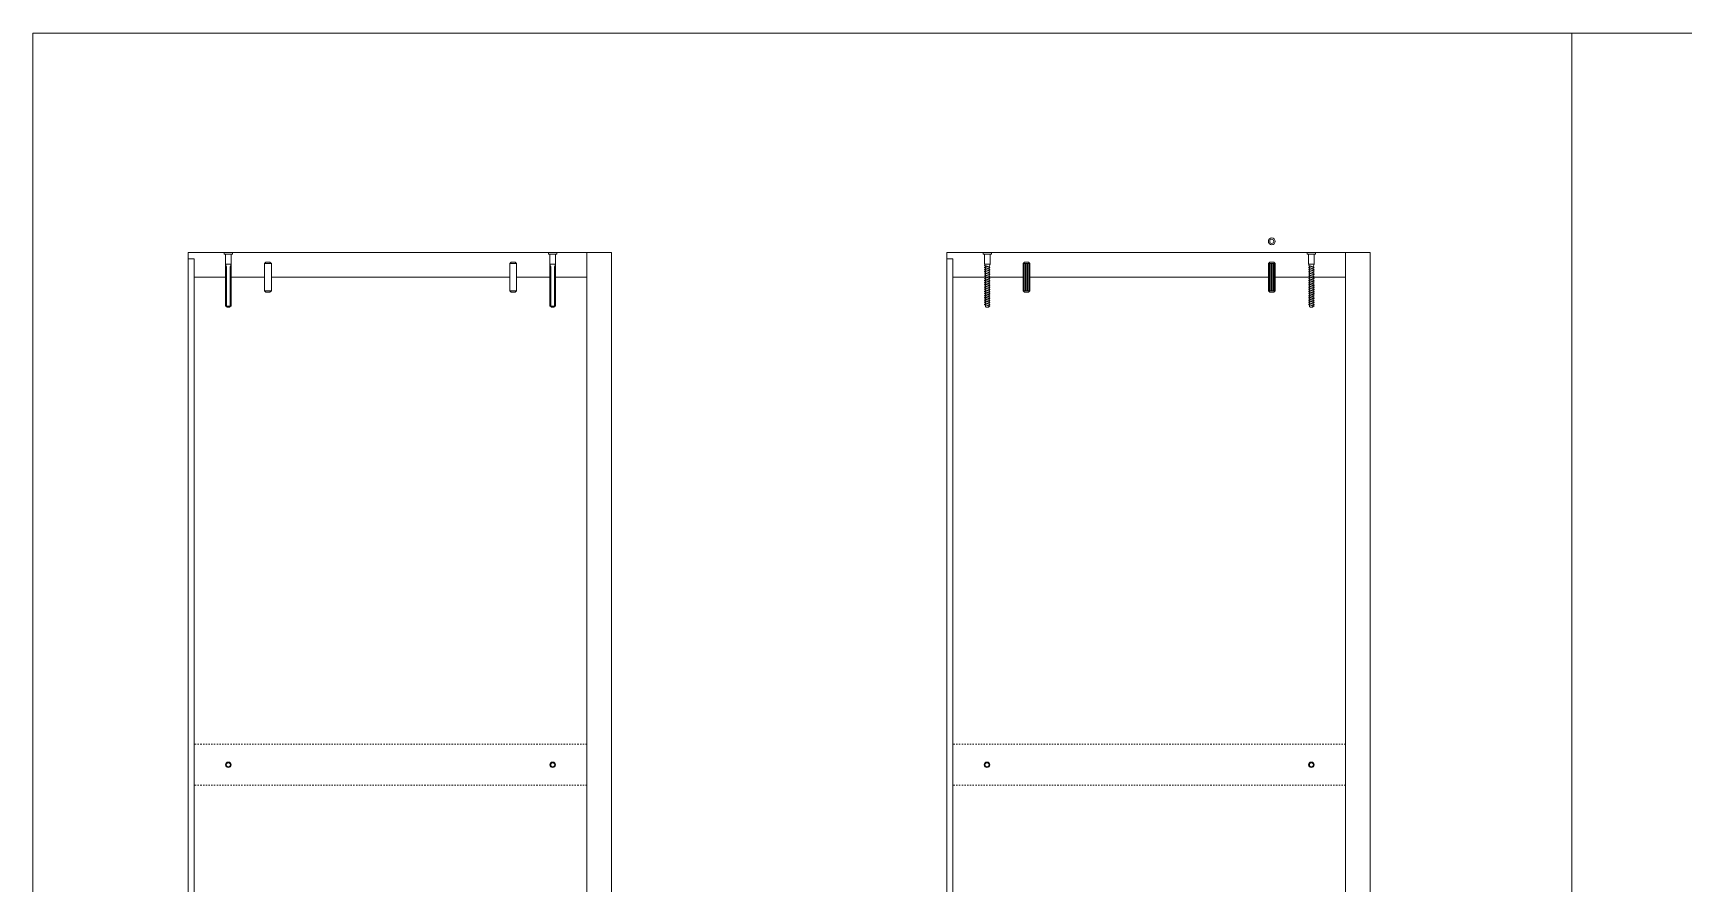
# Model space of a CAD drawing. Header units: centimetres. Extents: x -1165 to 380, y -206 to 683.
# Drawn here: x -688 to -567.2, y -20.2 to 42.1 of the extents above; entities that cross this region are included whole.
import ezdxf

# ---------------------------------------------------------------- set-up
doc = ezdxf.new("R2010")
doc.units = ezdxf.units.CM
doc.header["$MEASUREMENT"] = 0
doc.linetypes.add('Linee Nascoste 2', pattern=[0.015, 0.01, -0.005])
for name, color, linetype, lineweight in [('0_Num_Penna__6', 6, 'Continuous', 18), ('A-FURN_Num_Penna__252_Num_Penna__252_Num_Penna__3_Num_Penna__252_Num_Penna__252_Num_Penna__252_Num_Penna__252_Num_Penna__252_Num_Penna__252_Num_Penna__252_Num_Penna__252_Num_Penna__252_Num_Penna__252_Num_Penna__252_Num_Penna__240', 240, 'Continuous', 18), ('A-FURN_Num_Penna__252_Num_Penna__252_Num_Penna__3_Num_Penna__252_Num_Penna__252_Num_Penna__252_Num_Penna__252_Num_Penna__252_Num_Penna__252_Num_Penna__252_Num_Penna__252_Num_Penna__252_Num_Penna__252_Num_Penna__252_Num_Penna__5', 5, 'Continuous', 18), ('A-FURN_Num_Penna__252_Num_Penna__252_Num_Penna__3_Num_Penna__252_Num_Penna__252_Num_Penna__252_Num_Penna__252_Num_Penna__252_Num_Penna__252_Num_Penna__252_Num_Penna__252_Num_Penna__252_Num_Penna__252_Num_Penna__252_Num_Penna__6', 6, 'Continuous', 18), ('A-SECT-PATT_Num_Penna__6_Num_Penna__6_Num_Penna__6_Num_Penna__6_Num_Penna__6_Num_Penna__6_Num_Penna__6_Num_Penna__6_Num_Penna__6_Num_Penna__6_Num_Penna__6_Num_Penna__6_Num_Penna__6_Num_Penna__6', 6, 'Continuous', 18), ('PDF16_Geometry_Num_Penna__6_Num_Penna__6_Num_Penna__6_Num_Penna__6_Num_Penna__6_Num_Penna__6_Num_Penna__6_Num_Penna__6_Num_Penna__6_Num_Penna__6_Num_Penna__6_Num_Penna__6_Num_Penna__6_Num_Penna__6', 6, 'Continuous', 18), ('PDF22_Geometry_Num_Penna__1_Num_Penna__255_Num_Penna__3_Num_Penna__3_Num_Penna__5', 5, 'Continuous', 18), ('PDF22_Geometry_Num_Penna__1_Num_Penna__255_Num_Penna__5_Num_Penna__5_Num_Penna__5', 5, 'Continuous', 18), ('PDF22_Geometry_Num_Penna__1_Num_Penna__255_Num_Penna__5_Num_Penna__5_Num_Penna__6', 6, 'Continuous', 18), ('PDF2_Geometry_Num_Penna__7_Num_Penna__7_Num_Penna__7_Num_Penna__7_Num_Penna__7_Num_Penna__7_Num_Penna__7_Num_Penna__5', 5, 'Continuous', 18), ('PDF2_Geometry_Num_Penna__7_Num_Penna__7_Num_Penna__7_Num_Penna__7_Num_Penna__7_Num_Penna__7_Num_Penna__7_Num_Penna__6', 6, 'Continuous', 18), ('VITE_Num_Penna__5', 5, 'Continuous', 18)]:
    doc.layers.add(name, color=color, linetype=linetype, lineweight=lineweight)

msp = doc.modelspace()

# ---------------------------------------------------------------- linework, layer by layer
at = {"layer": '0_Num_Penna__6', "color": 6, "linetype": 'Continuous', "lineweight": 18}
for p, q in [((-671.08, 25.2), (-670.98, 25.3)), ((-670.98, 25.3), (-670.68, 25.3)), ((-670.58, 25.2), (-670.68, 25.3)), ((-653.13, 25.2), (-653.03, 25.3)), ((-653.03, 25.3), (-652.73, 25.3)), ((-652.63, 25.2), (-652.73, 25.3)), ((-615.54, 25.2), (-615.44, 25.3)), ((-615.44, 25.3), (-615.14, 25.3)), ((-615.04, 25.2), (-615.14, 25.3)), ((-597.59, 25.2), (-597.49, 25.3)), ((-597.49, 25.3), (-597.19, 25.3)), ((-597.09, 25.2), (-597.19, 25.3)), ((-671.08, 23.2), (-670.98, 23.1)), ((-670.98, 23.1), (-670.68, 23.1)), ((-670.58, 23.2), (-670.68, 23.1)), ((-653.13, 23.2), (-653.03, 23.1)), ((-653.03, 23.1), (-652.73, 23.1)), ((-652.63, 23.2), (-652.73, 23.1)), ((-615.54, 23.2), (-615.44, 23.1)), ((-615.44, 23.1), (-615.14, 23.1)), ((-615.04, 23.2), (-615.14, 23.1)), ((-597.59, 23.2), (-597.49, 23.1)), ((-597.49, 23.1), (-597.19, 23.1)), ((-597.09, 23.2), (-597.19, 23.1))]:
    msp.add_line(p, q, dxfattribs=at)
at = {"layer": 'A-FURN_Num_Penna__252_Num_Penna__252_Num_Penna__3_Num_Penna__252_Num_Penna__252_Num_Penna__252_Num_Penna__252_Num_Penna__252_Num_Penna__252_Num_Penna__252_Num_Penna__252_Num_Penna__252_Num_Penna__252_Num_Penna__252_Num_Penna__240', "color": 240, "linetype": 'Continuous', "lineweight": 18}
for p, q in [((-688.03, 42.07), (-575.38, 42.07)), ((-688.03, -70.58), (-688.03, 42.07)), ((-575.38, 42.07), (-575.38, -70.58)), ((-575.38, 42.07), (-377.38, 42.07))]:
    msp.add_line(p, q, dxfattribs=at)
at = {"layer": 'A-FURN_Num_Penna__252_Num_Penna__252_Num_Penna__3_Num_Penna__252_Num_Penna__252_Num_Penna__252_Num_Penna__252_Num_Penna__252_Num_Penna__252_Num_Penna__252_Num_Penna__252_Num_Penna__252_Num_Penna__252_Num_Penna__252_Num_Penna__5', "color": 5, "linetype": 'Continuous', "lineweight": 18}
for p, q in [((-674.03, 26), (-673.43, 26)), ((-673.94, 25.88), (-673.53, 25.88)), ((-649.68, 26), (-650.28, 26)), ((-649.78, 25.88), (-650.19, 25.88)), ((-617.87, 26), (-618.47, 26)), ((-618.37, 25.88), (-617.96, 25.88)), ((-594.14, 26), (-594.74, 26)), ((-594.64, 25.88), (-594.23, 25.88)), ((-673.94, 25.16), (-673.53, 25.16)), ((-673.86, 22.07), (-673.86, 24.95)), ((-673.6, 24.95), (-673.6, 22.07)), ((-649.78, 25.16), (-650.19, 25.16)), ((-650.11, 24.95), (-650.11, 22.07)), ((-649.85, 22.07), (-649.85, 24.95)), ((-618.3, 25.16), (-618.37, 25.16)), ((-618.33, 25.04), (-618.03, 24.95)), ((-618.03, 24.92), (-618.32, 25.01)), ((-617.96, 25.16), (-618.3, 25.16)), ((-618.3, 24.9), (-618.03, 24.81)), ((-618.03, 24.79), (-618.3, 24.87)), ((-618.3, 24.76), (-618.03, 24.68)), ((-618.03, 24.65), (-618.3, 24.73)), ((-618.3, 24.62), (-618.03, 24.54)), ((-618.03, 24.52), (-618.3, 24.6)), ((-618.3, 24.49), (-618.03, 24.41)), ((-618.03, 24.38), (-618.3, 24.46)), ((-618.3, 24.35), (-618.03, 24.27)), ((-618.03, 24.25), (-618.3, 24.33)), ((-618.3, 24.22), (-618.03, 24.14)), ((-618.03, 24.11), (-618.3, 24.19)), ((-594.57, 25.16), (-594.64, 25.16)), ((-594.6, 25.04), (-594.31, 24.95)), ((-594.31, 24.92), (-594.59, 25.01)), ((-594.23, 25.16), (-594.57, 25.16)), ((-594.57, 24.9), (-594.31, 24.81)), ((-594.31, 24.79), (-594.57, 24.87)), ((-594.57, 24.76), (-594.31, 24.68)), ((-594.31, 24.65), (-594.57, 24.73)), ((-594.57, 24.62), (-594.31, 24.54)), ((-594.31, 24.52), (-594.57, 24.6)), ((-594.57, 24.49), (-594.31, 24.41)), ((-594.31, 24.38), (-594.57, 24.46)), ((-594.57, 24.35), (-594.31, 24.27)), ((-594.31, 24.25), (-594.57, 24.33)), ((-594.57, 24.22), (-594.31, 24.14)), ((-594.31, 24.11), (-594.57, 24.19)), ((-618.3, 24.08), (-618.03, 24)), ((-618.03, 23.98), (-618.3, 24.06)), ((-618.3, 23.95), (-618.03, 23.87)), ((-618.03, 23.84), (-618.3, 23.92)), ((-618.3, 23.81), (-618.03, 23.73)), ((-618.03, 23.7), (-618.3, 23.79)), ((-618.3, 23.68), (-618.03, 23.6)), ((-618.03, 23.57), (-618.3, 23.65)), ((-618.3, 23.54), (-618.03, 23.46)), ((-618.03, 23.43), (-618.3, 23.51)), ((-618.3, 23.41), (-618.03, 23.33)), ((-618.03, 23.3), (-618.3, 23.38)), ((-618.3, 23.27), (-618.03, 23.19)), ((-618.03, 23.16), (-618.3, 23.24)), ((-618.3, 23.14), (-618.03, 23.06)), ((-618.03, 23.03), (-618.3, 23.11)), ((-618.3, 23), (-618.03, 22.92)), ((-618.03, 22.89), (-618.3, 22.97)), ((-594.57, 24.08), (-594.31, 24)), ((-594.31, 23.98), (-594.57, 24.06)), ((-594.57, 23.95), (-594.31, 23.87)), ((-594.31, 23.84), (-594.57, 23.92)), ((-594.57, 23.81), (-594.31, 23.73)), ((-594.31, 23.7), (-594.57, 23.79)), ((-594.57, 23.68), (-594.31, 23.6)), ((-594.31, 23.57), (-594.57, 23.65)), ((-594.57, 23.54), (-594.31, 23.46)), ((-594.31, 23.43), (-594.57, 23.51)), ((-594.57, 23.41), (-594.31, 23.33)), ((-594.31, 23.3), (-594.57, 23.38)), ((-594.57, 23.27), (-594.31, 23.19)), ((-594.31, 23.16), (-594.57, 23.24)), ((-594.57, 23.14), (-594.31, 23.06)), ((-594.31, 23.03), (-594.57, 23.11)), ((-594.57, 23), (-594.31, 22.92)), ((-594.31, 22.89), (-594.57, 22.97)), ((-673.86, 22.07), (-673.6, 22.07)), ((-649.85, 22.07), (-650.11, 22.07)), ((-618.3, 22.87), (-618.03, 22.79)), ((-618.03, 22.76), (-618.3, 22.84)), ((-618.3, 22.73), (-618.03, 22.65)), ((-618.03, 22.62), (-618.3, 22.7)), ((-618.3, 22.6), (-618.03, 22.51)), ((-618.03, 22.49), (-618.3, 22.57)), ((-618.3, 22.46), (-618.03, 22.38)), ((-618.03, 22.35), (-618.3, 22.43)), ((-618.3, 22.32), (-618.03, 22.24)), ((-618.03, 22.22), (-618.3, 22.3)), ((-618.3, 22.19), (-618.03, 22.11)), ((-618.03, 22.08), (-618.3, 22.16)), ((-594.57, 22.87), (-594.31, 22.79)), ((-594.31, 22.76), (-594.57, 22.84)), ((-594.57, 22.73), (-594.31, 22.65)), ((-594.31, 22.62), (-594.57, 22.7)), ((-594.57, 22.6), (-594.31, 22.51)), ((-594.31, 22.49), (-594.57, 22.57)), ((-594.57, 22.46), (-594.31, 22.38)), ((-594.31, 22.35), (-594.57, 22.43)), ((-594.57, 22.32), (-594.31, 22.24)), ((-594.31, 22.22), (-594.57, 22.3)), ((-594.57, 22.19), (-594.31, 22.11)), ((-594.31, 22.08), (-594.57, 22.16))]:
    msp.add_line(p, q, dxfattribs=at)
for centre, radius in [((-597.34, 26.82), 0.25), ((-597.34, 26.82), 0.15), ((-673.73, -11.5), 0.15), ((-649.98, -11.5), 0.15), ((-618.19, -11.5), 0.15), ((-594.44, -11.5), 0.15)]:
    msp.add_circle(centre, radius, dxfattribs=at)
at = {"layer": 'A-FURN_Num_Penna__252_Num_Penna__252_Num_Penna__3_Num_Penna__252_Num_Penna__252_Num_Penna__252_Num_Penna__252_Num_Penna__252_Num_Penna__252_Num_Penna__252_Num_Penna__252_Num_Penna__252_Num_Penna__252_Num_Penna__252_Num_Penna__6', "color": 6, "linetype": 'Continuous', "lineweight": 18}
for p, q in [((-674.03, 26), (-674.03, 25.88)), ((-673.94, 25.88), (-674.03, 25.88)), ((-673.94, 25.88), (-673.94, 22.07)), ((-673.43, 25.88), (-673.53, 25.88)), ((-673.53, 25.88), (-673.53, 22.07)), ((-673.43, 25.88), (-673.43, 26)), ((-650.28, 25.88), (-650.28, 26)), ((-650.28, 25.88), (-650.19, 25.88)), ((-650.19, 25.88), (-650.19, 22.07)), ((-649.78, 25.88), (-649.68, 25.88)), ((-649.78, 25.88), (-649.78, 22.07)), ((-649.68, 26), (-649.68, 25.88)), ((-618.47, 26), (-618.47, 25.88)), ((-618.47, 25.88), (-618.37, 25.88)), ((-617.96, 25.88), (-617.87, 25.88)), ((-617.87, 26), (-617.87, 25.88)), ((-594.74, 26), (-594.74, 25.88)), ((-594.74, 25.88), (-594.64, 25.88)), ((-594.23, 25.88), (-594.14, 25.88)), ((-594.14, 26), (-594.14, 25.88)), ((-618.36, 25.05), (-618.33, 25.04)), ((-618.32, 25.01), (-618.36, 25.02)), ((-618.36, 24.92), (-618.3, 24.9)), ((-618.3, 24.87), (-618.36, 24.89)), ((-618.36, 24.78), (-618.3, 24.76)), ((-618.3, 24.73), (-618.36, 24.75)), ((-618.36, 24.65), (-618.3, 24.62)), ((-618.3, 24.6), (-618.36, 24.62)), ((-618.36, 24.51), (-618.3, 24.49)), ((-618.3, 24.46), (-618.36, 24.48)), ((-618.36, 24.37), (-618.3, 24.35)), ((-618.3, 24.33), (-618.36, 24.35)), ((-618.36, 24.24), (-618.3, 24.22)), ((-618.3, 24.19), (-618.36, 24.21)), ((-618.03, 24.95), (-617.97, 24.93)), ((-617.99, 24.91), (-618.03, 24.92)), ((-618.03, 24.81), (-617.97, 24.79)), ((-617.99, 24.77), (-618.03, 24.79)), ((-618.03, 24.68), (-617.97, 24.66)), ((-617.99, 24.64), (-618.03, 24.65)), ((-618.03, 24.54), (-617.97, 24.52)), ((-617.99, 24.5), (-618.03, 24.52)), ((-618.03, 24.41), (-617.97, 24.39)), ((-617.99, 24.37), (-618.03, 24.38)), ((-618.03, 24.27), (-617.97, 24.25)), ((-617.99, 24.23), (-618.03, 24.25)), ((-594.63, 25.05), (-594.6, 25.04)), ((-594.59, 25.01), (-594.63, 25.02)), ((-594.63, 24.92), (-594.57, 24.9)), ((-594.57, 24.87), (-594.63, 24.89)), ((-594.63, 24.78), (-594.57, 24.76)), ((-594.57, 24.73), (-594.63, 24.75)), ((-594.63, 24.65), (-594.57, 24.62)), ((-594.57, 24.6), (-594.63, 24.62)), ((-594.63, 24.51), (-594.57, 24.49)), ((-594.57, 24.46), (-594.63, 24.48)), ((-594.63, 24.37), (-594.57, 24.35)), ((-594.57, 24.33), (-594.63, 24.35)), ((-594.63, 24.24), (-594.57, 24.22)), ((-594.57, 24.19), (-594.63, 24.21)), ((-594.31, 24.95), (-594.24, 24.93)), ((-594.26, 24.91), (-594.31, 24.92)), ((-594.31, 24.81), (-594.24, 24.79)), ((-594.26, 24.77), (-594.31, 24.79)), ((-594.31, 24.68), (-594.24, 24.66)), ((-594.26, 24.64), (-594.31, 24.65)), ((-594.31, 24.54), (-594.24, 24.52)), ((-594.26, 24.5), (-594.31, 24.52)), ((-594.31, 24.41), (-594.24, 24.39)), ((-594.26, 24.37), (-594.31, 24.38)), ((-594.31, 24.27), (-594.24, 24.25)), ((-594.26, 24.23), (-594.31, 24.25)), ((-618.36, 24.1), (-618.3, 24.08)), ((-618.3, 24.06), (-618.36, 24.08)), ((-618.36, 23.97), (-618.3, 23.95)), ((-618.3, 23.92), (-618.36, 23.94)), ((-618.36, 23.83), (-618.3, 23.81)), ((-618.3, 23.79), (-618.36, 23.8)), ((-618.36, 23.7), (-618.3, 23.68)), ((-618.3, 23.65), (-618.36, 23.67)), ((-618.36, 23.56), (-618.3, 23.54)), ((-618.3, 23.51), (-618.36, 23.53)), ((-618.36, 23.43), (-618.3, 23.41)), ((-618.3, 23.38), (-618.36, 23.4)), ((-618.36, 23.29), (-618.3, 23.27)), ((-618.3, 23.24), (-618.36, 23.26)), ((-618.36, 23.16), (-618.3, 23.14)), ((-618.3, 23.11), (-618.36, 23.13)), ((-618.36, 23.02), (-618.3, 23)), ((-618.3, 22.97), (-618.36, 22.99)), ((-618.03, 24.14), (-617.97, 24.12)), ((-617.99, 24.1), (-618.03, 24.11)), ((-618.03, 24), (-617.97, 23.98)), ((-617.99, 23.96), (-618.03, 23.98)), ((-618.03, 23.87), (-617.97, 23.85)), ((-617.99, 23.82), (-618.03, 23.84)), ((-618.03, 23.73), (-617.97, 23.71)), ((-617.99, 23.69), (-618.03, 23.7)), ((-618.03, 23.6), (-617.97, 23.58)), ((-617.99, 23.55), (-618.03, 23.57)), ((-618.03, 23.46), (-617.97, 23.44)), ((-617.99, 23.42), (-618.03, 23.43)), ((-618.03, 23.33), (-617.97, 23.31)), ((-617.99, 23.28), (-618.03, 23.3)), ((-618.03, 23.19), (-617.97, 23.17)), ((-617.99, 23.15), (-618.03, 23.16)), ((-618.03, 23.06), (-617.97, 23.04)), ((-617.99, 23.01), (-618.03, 23.03)), ((-594.63, 24.1), (-594.57, 24.08)), ((-594.57, 24.06), (-594.63, 24.08)), ((-594.63, 23.97), (-594.57, 23.95)), ((-594.57, 23.92), (-594.63, 23.94)), ((-594.63, 23.83), (-594.57, 23.81)), ((-594.57, 23.79), (-594.63, 23.8)), ((-594.63, 23.7), (-594.57, 23.68)), ((-594.57, 23.65), (-594.63, 23.67)), ((-594.63, 23.56), (-594.57, 23.54)), ((-594.57, 23.51), (-594.63, 23.53)), ((-594.63, 23.43), (-594.57, 23.41)), ((-594.57, 23.38), (-594.63, 23.4)), ((-594.63, 23.29), (-594.57, 23.27)), ((-594.57, 23.24), (-594.63, 23.26)), ((-594.63, 23.16), (-594.57, 23.14)), ((-594.57, 23.11), (-594.63, 23.13)), ((-594.63, 23.02), (-594.57, 23)), ((-594.57, 22.97), (-594.63, 22.99)), ((-594.31, 24.14), (-594.24, 24.12)), ((-594.26, 24.1), (-594.31, 24.11)), ((-594.31, 24), (-594.24, 23.98)), ((-594.26, 23.96), (-594.31, 23.98)), ((-594.31, 23.87), (-594.24, 23.85)), ((-594.26, 23.82), (-594.31, 23.84)), ((-594.31, 23.73), (-594.24, 23.71)), ((-594.26, 23.69), (-594.31, 23.7)), ((-594.31, 23.6), (-594.24, 23.58)), ((-594.26, 23.55), (-594.31, 23.57)), ((-594.31, 23.46), (-594.24, 23.44)), ((-594.26, 23.42), (-594.31, 23.43)), ((-594.31, 23.33), (-594.24, 23.31)), ((-594.26, 23.28), (-594.31, 23.3)), ((-594.31, 23.19), (-594.24, 23.17)), ((-594.26, 23.15), (-594.31, 23.16)), ((-594.31, 23.06), (-594.24, 23.04)), ((-594.26, 23.01), (-594.31, 23.03)), ((-673.94, 22.07), (-673.86, 22.07)), ((-673.6, 22.07), (-673.53, 22.07)), ((-650.11, 22.07), (-650.19, 22.07)), ((-649.78, 22.07), (-649.85, 22.07)), ((-618.36, 22.89), (-618.3, 22.87)), ((-618.3, 22.84), (-618.36, 22.86)), ((-618.36, 22.75), (-618.3, 22.73)), ((-618.3, 22.7), (-618.36, 22.72)), ((-618.36, 22.62), (-618.3, 22.6)), ((-618.3, 22.57), (-618.36, 22.59)), ((-618.36, 22.48), (-618.3, 22.46)), ((-618.3, 22.43), (-618.36, 22.45)), ((-618.36, 22.35), (-618.3, 22.32)), ((-618.3, 22.3), (-618.36, 22.32)), ((-618.36, 22.21), (-618.3, 22.19)), ((-618.3, 22.16), (-618.36, 22.18)), ((-618.03, 22.92), (-617.97, 22.9)), ((-617.99, 22.88), (-618.03, 22.89)), ((-618.03, 22.79), (-617.97, 22.76)), ((-617.99, 22.74), (-618.03, 22.76)), ((-618.03, 22.65), (-617.97, 22.63)), ((-617.99, 22.61), (-618.03, 22.62)), ((-618.03, 22.51), (-617.97, 22.49)), ((-617.99, 22.47), (-618.03, 22.49)), ((-618.03, 22.38), (-617.97, 22.36)), ((-617.99, 22.34), (-618.03, 22.35)), ((-618.03, 22.24), (-617.97, 22.22)), ((-617.99, 22.2), (-618.03, 22.22)), ((-618.03, 22.11), (-617.97, 22.09)), ((-617.99, 22.07), (-618.03, 22.08)), ((-594.63, 22.89), (-594.57, 22.87)), ((-594.57, 22.84), (-594.63, 22.86)), ((-594.63, 22.75), (-594.57, 22.73)), ((-594.57, 22.7), (-594.63, 22.72)), ((-594.63, 22.62), (-594.57, 22.6)), ((-594.57, 22.57), (-594.63, 22.59)), ((-594.63, 22.48), (-594.57, 22.46)), ((-594.57, 22.43), (-594.63, 22.45)), ((-594.63, 22.35), (-594.57, 22.32)), ((-594.57, 22.3), (-594.63, 22.32)), ((-594.63, 22.21), (-594.57, 22.19)), ((-594.57, 22.16), (-594.63, 22.18)), ((-594.31, 22.92), (-594.24, 22.9)), ((-594.26, 22.88), (-594.31, 22.89)), ((-594.31, 22.79), (-594.24, 22.76)), ((-594.26, 22.74), (-594.31, 22.76)), ((-594.31, 22.65), (-594.24, 22.63)), ((-594.26, 22.61), (-594.31, 22.62)), ((-594.31, 22.51), (-594.24, 22.49)), ((-594.26, 22.47), (-594.31, 22.49)), ((-594.31, 22.38), (-594.24, 22.36)), ((-594.26, 22.34), (-594.31, 22.35)), ((-594.31, 22.24), (-594.24, 22.22)), ((-594.26, 22.2), (-594.31, 22.22)), ((-594.31, 22.11), (-594.24, 22.09)), ((-594.26, 22.07), (-594.31, 22.08))]:
    msp.add_line(p, q, dxfattribs=at)
at = {"layer": 'A-SECT-PATT_Num_Penna__6_Num_Penna__6_Num_Penna__6_Num_Penna__6_Num_Penna__6_Num_Penna__6_Num_Penna__6_Num_Penna__6_Num_Penna__6_Num_Penna__6_Num_Penna__6_Num_Penna__6_Num_Penna__6_Num_Penna__6', "color": 6, "linetype": 'Continuous', "lineweight": 18}
for p, q in [((-676.23, 25.55), (-676.23, -48.55)), ((-620.69, 25.55), (-620.69, -48.55))]:
    msp.add_line(p, q, dxfattribs=at)
at = {"layer": 'PDF16_Geometry_Num_Penna__6_Num_Penna__6_Num_Penna__6_Num_Penna__6_Num_Penna__6_Num_Penna__6_Num_Penna__6_Num_Penna__6_Num_Penna__6_Num_Penna__6_Num_Penna__6_Num_Penna__6_Num_Penna__6_Num_Penna__6', "color": 6, "linetype": 'Continuous', "lineweight": 18}
for p, q in [((-676.68, -48.55), (-676.68, 26)), ((-676.68, 26), (-674.03, 26)), ((-676.68, 25.55), (-676.68, 26)), ((-676.68, 25.55), (-676.23, 25.55)), ((-673.43, 26), (-650.28, 26)), ((-649.68, 26), (-645.68, 26)), ((-647.48, 26), (-647.48, -49)), ((-645.68, 26), (-645.68, -49)), ((-621.14, -48.55), (-621.14, 26)), ((-621.14, 26), (-618.48, 26)), ((-621.14, 25.55), (-621.14, 26)), ((-621.14, 25.55), (-620.69, 25.55)), ((-617.88, 26), (-594.74, 26)), ((-594.14, 26), (-590.14, 26)), ((-591.94, 26), (-591.94, -49)), ((-590.14, 26), (-590.14, -49)), ((-676.23, 24.2), (-673.94, 24.2)), ((-673.53, 24.2), (-671.08, 24.2)), ((-670.58, 24.2), (-653.13, 24.2)), ((-652.63, 24.2), (-650.19, 24.2)), ((-649.78, 24.2), (-647.48, 24.2)), ((-620.69, 24.2), (-618.31, 24.2)), ((-618.03, 24.2), (-615.54, 24.2)), ((-615.04, 24.2), (-597.59, 24.2)), ((-597.09, 24.2), (-594.59, 24.2)), ((-594.31, 24.2), (-591.94, 24.2))]:
    msp.add_line(p, q, dxfattribs=at)
at = {"layer": 'PDF22_Geometry_Num_Penna__1_Num_Penna__255_Num_Penna__3_Num_Penna__3_Num_Penna__5', "color": 5, "linetype": 'Linee Nascoste 2', "lineweight": 18}
for p, q in [((-647.48, -10), (-676.23, -10)), ((-591.94, -10), (-620.69, -10)), ((-647.48, -13), (-676.23, -13)), ((-591.94, -13), (-620.69, -13))]:
    msp.add_line(p, q, dxfattribs=at)
at = {"layer": 'PDF22_Geometry_Num_Penna__1_Num_Penna__255_Num_Penna__5_Num_Penna__5_Num_Penna__5', "color": 5, "linetype": 'Continuous', "lineweight": 18}
for centre in [(-618.19, -11.5), (-594.44, -11.5)]:
    msp.add_circle(centre, 0.2, dxfattribs=at)
at = {"layer": 'PDF22_Geometry_Num_Penna__1_Num_Penna__255_Num_Penna__5_Num_Penna__5_Num_Penna__6', "color": 6, "linetype": 'Continuous', "lineweight": 18}
for centre in [(-673.73, -11.5), (-649.98, -11.5)]:
    msp.add_circle(centre, 0.2, dxfattribs=at)
at = {"layer": 'PDF2_Geometry_Num_Penna__7_Num_Penna__7_Num_Penna__7_Num_Penna__7_Num_Penna__7_Num_Penna__7_Num_Penna__7_Num_Penna__5', "color": 5, "linetype": 'Continuous', "lineweight": 18, "flags": 128}
for points in [[(-673.53, 25.16), (-673.53, 25.88)], [(-650.19, 25.16), (-650.19, 25.88)], [(-673.94, 25.16), (-673.86, 24.95)], [(-673.53, 25.16), (-673.6, 24.95)], [(-650.19, 25.16), (-650.11, 24.95)], [(-649.78, 25.16), (-649.85, 24.95)], [(-618.3, 24.95), (-618.3, 24.95)], [(-618.03, 24.92), (-618.03, 24.81)], [(-618.03, 24.79), (-618.03, 24.68)], [(-618.03, 24.65), (-618.03, 24.54)], [(-618.03, 24.52), (-618.03, 24.41)], [(-618.03, 24.38), (-618.03, 24.27)], [(-618.03, 24.25), (-618.03, 24.14)], [(-615.46, 25.2), (-615.46, 23.2)], [(-615.37, 25.2), (-615.37, 23.2)], [(-615.28, 25.2), (-615.28, 23.2)], [(-615.2, 25.2), (-615.2, 23.2)], [(-615.11, 25.2), (-615.11, 23.2)], [(-597.51, 25.2), (-597.51, 23.2)], [(-597.42, 25.2), (-597.42, 23.2)], [(-597.33, 25.2), (-597.33, 23.2)], [(-597.25, 25.2), (-597.25, 23.2)], [(-597.16, 25.2), (-597.16, 23.2)], [(-594.57, 24.95), (-594.57, 24.95)], [(-618.03, 24.11), (-618.03, 24)], [(-618.03, 23.98), (-618.03, 23.87)], [(-618.03, 23.84), (-618.03, 23.73)], [(-618.03, 23.7), (-618.03, 23.6)], [(-618.03, 23.57), (-618.03, 23.46)], [(-618.03, 23.43), (-618.03, 23.33)], [(-618.03, 23.3), (-618.03, 23.19)], [(-618.03, 23.16), (-618.03, 23.06)], [(-618.03, 23.03), (-618.03, 22.92)], [(-618.03, 22.89), (-618.03, 22.79)], [(-618.03, 22.76), (-618.03, 22.65)], [(-618.03, 22.62), (-618.03, 22.51)], [(-618.03, 22.49), (-618.03, 22.38)], [(-618.03, 22.35), (-618.03, 22.24)], [(-618.03, 22.22), (-618.03, 22.11)]]:
    msp.add_lwpolyline(points, dxfattribs=at)
at = {"layer": 'PDF2_Geometry_Num_Penna__7_Num_Penna__7_Num_Penna__7_Num_Penna__7_Num_Penna__7_Num_Penna__7_Num_Penna__7_Num_Penna__6', "color": 6, "linetype": 'Continuous', "lineweight": 18, "flags": 128}
for points in [[(-618.37, 25.14, -0.092856), (-618.37, 25.16), (-618.37, 25.88)], [(-617.96, 25.88), (-617.96, 25.16, -0.097456), (-617.96, 25.14)], [(-594.64, 25.14, -0.092856), (-594.64, 25.16), (-594.64, 25.88)], [(-594.23, 25.88), (-594.23, 25.16, -0.097456), (-594.23, 25.14)], [(-618.36, 25.02, -0.195854), (-618.36, 25.05)], [(-618.36, 24.89, -0.198716), (-618.36, 24.92)], [(-618.36, 24.75, -0.199628), (-618.36, 24.78)], [(-618.36, 24.62, -0.198514), (-618.36, 24.65)], [(-618.36, 24.48, -0.199281), (-618.36, 24.51)], [(-618.36, 24.35, -0.198716), (-618.36, 24.37)], [(-618.36, 24.21, -0.199628), (-618.36, 24.24)], [(-617.97, 24.93, -0.198901), (-617.99, 24.91)], [(-617.97, 24.79, -0.199007), (-617.99, 24.77)], [(-617.97, 24.66, -0.198898), (-617.99, 24.64)], [(-617.97, 24.52, -0.198954), (-617.99, 24.5)], [(-617.97, 24.39, -0.19894), (-617.99, 24.37)], [(-617.97, 24.25, -0.199007), (-617.99, 24.23)], [(-594.63, 25.02, -0.195854), (-594.63, 25.05)], [(-594.63, 24.89, -0.198716), (-594.63, 24.92)], [(-594.63, 24.75, -0.199628), (-594.63, 24.78)], [(-594.63, 24.62, -0.198514), (-594.63, 24.65)], [(-594.63, 24.48, -0.199281), (-594.63, 24.51)], [(-594.63, 24.35, -0.198716), (-594.63, 24.37)], [(-594.63, 24.21, -0.199628), (-594.63, 24.24)], [(-594.24, 24.93, -0.198901), (-594.26, 24.91)], [(-594.24, 24.79, -0.199007), (-594.26, 24.77)], [(-594.24, 24.66, -0.198898), (-594.26, 24.64)], [(-594.24, 24.52, -0.198954), (-594.26, 24.5)], [(-594.24, 24.39, -0.19894), (-594.26, 24.37)], [(-594.24, 24.25, -0.199007), (-594.26, 24.23)], [(-618.36, 24.08, -0.198514), (-618.36, 24.1)], [(-618.36, 23.94, -0.199281), (-618.36, 23.97)], [(-618.36, 23.8, -0.198716), (-618.36, 23.83)], [(-618.36, 23.67, -0.199628), (-618.36, 23.7)], [(-618.36, 23.53, -0.198514), (-618.36, 23.56)], [(-618.36, 23.4, -0.199281), (-618.36, 23.43)], [(-618.36, 23.26, -0.198716), (-618.36, 23.29)], [(-618.36, 23.13, -0.199628), (-618.36, 23.16)], [(-618.36, 22.99, -0.198514), (-618.36, 23.02)], [(-617.97, 24.12, -0.198898), (-617.99, 24.1)], [(-617.97, 23.98, -0.198954), (-617.99, 23.96)], [(-617.97, 23.85, -0.19894), (-617.99, 23.82)], [(-617.97, 23.71, -0.199007), (-617.99, 23.69)], [(-617.97, 23.58, -0.198898), (-617.99, 23.55)], [(-617.97, 23.44, -0.198954), (-617.99, 23.42)], [(-617.97, 23.31, -0.19894), (-617.99, 23.28)], [(-617.97, 23.17, -0.199007), (-617.99, 23.15)], [(-617.97, 23.04, -0.198898), (-617.99, 23.01)], [(-594.63, 24.08, -0.198514), (-594.63, 24.1)], [(-594.63, 23.94, -0.199281), (-594.63, 23.97)], [(-594.63, 23.8, -0.198716), (-594.63, 23.83)], [(-594.63, 23.67, -0.199628), (-594.63, 23.7)], [(-594.63, 23.53, -0.198514), (-594.63, 23.56)], [(-594.63, 23.4, -0.199281), (-594.63, 23.43)], [(-594.63, 23.26, -0.198716), (-594.63, 23.29)], [(-594.63, 23.13, -0.199628), (-594.63, 23.16)], [(-594.63, 22.99, -0.198514), (-594.63, 23.02)], [(-594.24, 24.12, -0.198898), (-594.26, 24.1)], [(-594.24, 23.98, -0.198954), (-594.26, 23.96)], [(-594.24, 23.85, -0.19894), (-594.26, 23.82)], [(-594.24, 23.71, -0.199007), (-594.26, 23.69)], [(-594.24, 23.58, -0.198898), (-594.26, 23.55)], [(-594.24, 23.44, -0.198954), (-594.26, 23.42)], [(-594.24, 23.31, -0.19894), (-594.26, 23.28)], [(-594.24, 23.17, -0.199007), (-594.26, 23.15)], [(-594.24, 23.04, -0.198898), (-594.26, 23.01)], [(-673.6, 22.07), (-673.6, 22.05, -0.19953), (-673.61, 22.03, -0.116877), (-673.65, 22.01, -0.162888), (-673.82, 22.01, -0.116832), (-673.85, 22.03, -0.198418), (-673.86, 22.05), (-673.86, 22.07)], [(-649.85, 22.07), (-649.85, 22.05, -0.19953), (-649.86, 22.03, -0.116877), (-649.9, 22.01, -0.162888), (-650.07, 22.01, -0.116832), (-650.1, 22.03, -0.198418), (-650.11, 22.05), (-650.11, 22.07)], [(-618.36, 22.86, -0.199281), (-618.36, 22.89)], [(-618.36, 22.72, -0.198716), (-618.36, 22.75)], [(-618.36, 22.59, -0.199628), (-618.36, 22.62)], [(-618.36, 22.45, -0.198514), (-618.36, 22.48)], [(-618.36, 22.32, -0.199281), (-618.36, 22.35)], [(-618.36, 22.18, -0.198716), (-618.36, 22.21)], [(-618.03, 22.08), (-618.03, 22.05, -0.19953), (-618.04, 22.03, -0.116877), (-618.08, 22.01, -0.162888), (-618.25, 22.01, -0.116832), (-618.29, 22.03, -0.198418), (-618.3, 22.05), (-618.3, 22.16)], [(-617.97, 22.9, -0.198954), (-617.99, 22.88)], [(-617.97, 22.76, -0.19894), (-617.99, 22.74)], [(-617.97, 22.63, -0.199007), (-617.99, 22.61)], [(-617.97, 22.49, -0.198898), (-617.99, 22.47)], [(-617.97, 22.36, -0.198954), (-617.99, 22.34)], [(-617.97, 22.22, -0.19894), (-617.99, 22.2)], [(-617.97, 22.09, -0.199007), (-617.99, 22.07)], [(-594.63, 22.86, -0.199281), (-594.63, 22.89)], [(-594.63, 22.72, -0.198716), (-594.63, 22.75)], [(-594.63, 22.59, -0.199628), (-594.63, 22.62)], [(-594.63, 22.45, -0.198514), (-594.63, 22.48)], [(-594.63, 22.32, -0.199281), (-594.63, 22.35)], [(-594.63, 22.18, -0.198716), (-594.63, 22.21)], [(-594.31, 22.08), (-594.31, 22.05, -0.19953), (-594.31, 22.03, -0.116877), (-594.35, 22.01, -0.162888), (-594.52, 22.01, -0.116832), (-594.56, 22.03, -0.198418), (-594.57, 22.05), (-594.57, 22.16)], [(-594.24, 22.9, -0.198954), (-594.26, 22.88)], [(-594.24, 22.76, -0.19894), (-594.26, 22.74)], [(-594.24, 22.63, -0.199007), (-594.26, 22.61)], [(-594.24, 22.49, -0.198898), (-594.26, 22.47)], [(-594.24, 22.36, -0.198954), (-594.26, 22.34)], [(-594.24, 22.22, -0.19894), (-594.26, 22.2)], [(-594.24, 22.09, -0.199007), (-594.26, 22.07)]]:
    msp.add_lwpolyline(points, format="xyb", dxfattribs=at)
for points in [[(-671.08, 25.2), (-671.08, 23.2)], [(-670.58, 23.2), (-670.58, 25.2)], [(-653.13, 25.2), (-653.13, 23.2)], [(-652.63, 23.2), (-652.63, 25.2)], [(-618.37, 25.14), (-618.33, 25.04)], [(-618.32, 25.01), (-618.3, 24.95)], [(-618.3, 24.9), (-618.3, 24.95)], [(-618.3, 24.76), (-618.3, 24.87)], [(-618.3, 24.62), (-618.3, 24.73)], [(-618.3, 24.49), (-618.3, 24.6)], [(-618.3, 24.35), (-618.3, 24.46)], [(-618.3, 24.22), (-618.3, 24.33)], [(-618.3, 24.08), (-618.3, 24.19)], [(-617.96, 25.14), (-618.03, 24.95)], [(-618.03, 24.95), (-618.03, 24.95)], [(-615.54, 25.2), (-615.54, 23.2)], [(-615.04, 23.2), (-615.04, 25.2)], [(-597.59, 25.2), (-597.59, 23.2)], [(-597.09, 23.2), (-597.09, 25.2)], [(-594.64, 25.14), (-594.6, 25.04)], [(-594.59, 25.01), (-594.57, 24.95)], [(-594.57, 24.9), (-594.57, 24.95)], [(-594.57, 24.76), (-594.57, 24.87)], [(-594.57, 24.62), (-594.57, 24.73)], [(-594.57, 24.49), (-594.57, 24.6)], [(-594.57, 24.35), (-594.57, 24.46)], [(-594.57, 24.22), (-594.57, 24.33)], [(-594.57, 24.08), (-594.57, 24.19)], [(-594.23, 25.14), (-594.31, 24.95)], [(-594.31, 24.95), (-594.31, 24.95)], [(-594.31, 24.92), (-594.31, 24.81)], [(-594.31, 24.79), (-594.31, 24.68)], [(-594.31, 24.65), (-594.31, 24.54)], [(-594.31, 24.52), (-594.31, 24.41)], [(-594.31, 24.38), (-594.31, 24.27)], [(-594.31, 24.25), (-594.31, 24.14)], [(-618.3, 23.95), (-618.3, 24.06)], [(-618.3, 23.81), (-618.3, 23.92)], [(-618.3, 23.68), (-618.3, 23.79)], [(-618.3, 23.54), (-618.3, 23.65)], [(-618.3, 23.41), (-618.3, 23.51)], [(-618.3, 23.27), (-618.3, 23.38)], [(-618.3, 23.14), (-618.3, 23.24)], [(-618.3, 23), (-618.3, 23.11)], [(-618.3, 22.87), (-618.3, 22.97)], [(-594.57, 23.95), (-594.57, 24.06)], [(-594.57, 23.81), (-594.57, 23.92)], [(-594.57, 23.68), (-594.57, 23.79)], [(-594.57, 23.54), (-594.57, 23.65)], [(-594.57, 23.41), (-594.57, 23.51)], [(-594.57, 23.27), (-594.57, 23.38)], [(-594.57, 23.14), (-594.57, 23.24)], [(-594.57, 23), (-594.57, 23.11)], [(-594.57, 22.87), (-594.57, 22.97)], [(-594.31, 24.11), (-594.31, 24)], [(-594.31, 23.98), (-594.31, 23.87)], [(-594.31, 23.84), (-594.31, 23.73)], [(-594.31, 23.7), (-594.31, 23.6)], [(-594.31, 23.57), (-594.31, 23.46)], [(-594.31, 23.43), (-594.31, 23.33)], [(-594.31, 23.3), (-594.31, 23.19)], [(-594.31, 23.16), (-594.31, 23.06)], [(-594.31, 23.03), (-594.31, 22.92)], [(-618.3, 22.73), (-618.3, 22.84)], [(-618.3, 22.6), (-618.3, 22.7)], [(-618.3, 22.46), (-618.3, 22.57)], [(-618.3, 22.32), (-618.3, 22.43)], [(-618.3, 22.19), (-618.3, 22.3)], [(-594.57, 22.73), (-594.57, 22.84)], [(-594.57, 22.6), (-594.57, 22.7)], [(-594.57, 22.46), (-594.57, 22.57)], [(-594.57, 22.32), (-594.57, 22.43)], [(-594.57, 22.19), (-594.57, 22.3)], [(-594.31, 22.89), (-594.31, 22.79)], [(-594.31, 22.76), (-594.31, 22.65)], [(-594.31, 22.62), (-594.31, 22.51)], [(-594.31, 22.49), (-594.31, 22.38)], [(-594.31, 22.35), (-594.31, 22.24)], [(-594.31, 22.22), (-594.31, 22.11)]]:
    msp.add_lwpolyline(points, dxfattribs=at)
at = {"layer": 'VITE_Num_Penna__5', "color": 5, "linetype": 'Continuous', "lineweight": 18, "flags": 128}
for points in [[(-670.58, 25.2), (-671.08, 25.2)], [(-652.63, 25.2), (-653.13, 25.2)], [(-615.04, 25.2), (-615.54, 25.2)], [(-597.09, 25.2), (-597.59, 25.2)], [(-670.58, 23.2), (-671.08, 23.2)], [(-652.63, 23.2), (-653.13, 23.2)], [(-615.04, 23.2), (-615.54, 23.2)], [(-597.09, 23.2), (-597.59, 23.2)]]:
    msp.add_lwpolyline(points, dxfattribs=at)

doc.saveas('drawing.dxf')
